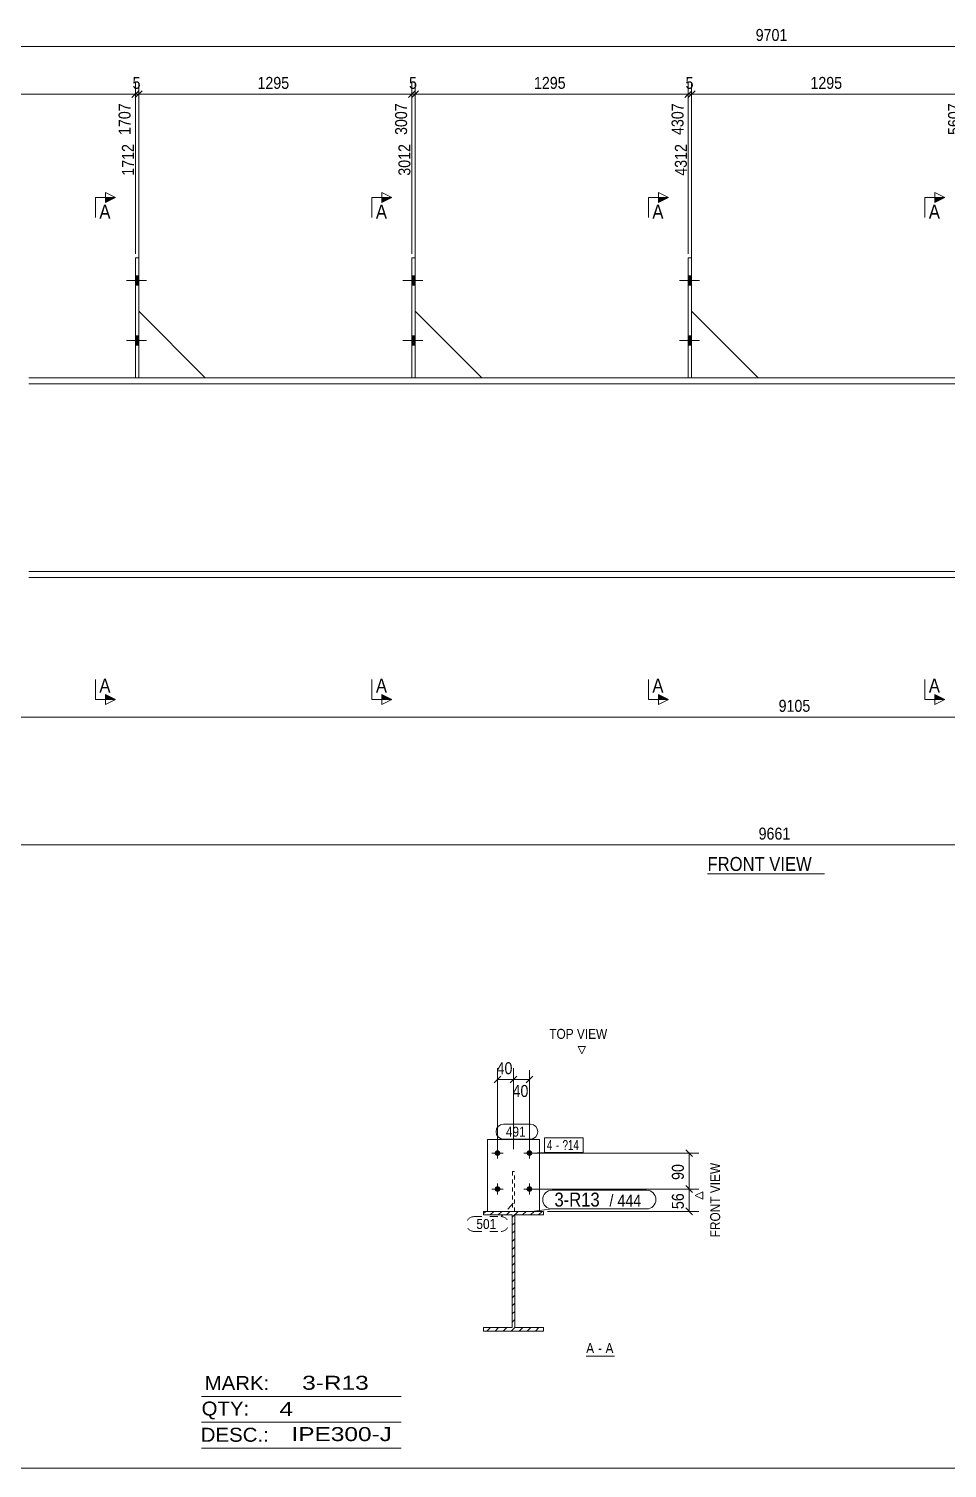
# Model space of a CAD drawing. Header units: millimetres. Extents: x 2 to 825, y 1 to 579.
# Drawn here: x 174.2 to 404.2, y 5 to 365.5 of the extents above; entities that cross this region are included whole.
import ezdxf

# ---------------------------------------------------------------- set-up
doc = ezdxf.new("R2010")
doc.units = ezdxf.units.MM
for name, pattern in [('XKITLINE00', [0]), ('XKITLINE01', [4, 1, -1, 1, -1]), ('XKITLINE02', [4, 2, -2])]:
    doc.linetypes.add(name, pattern=pattern)
for name, color, linetype, lineweight in [('Bolt', 3, 'Continuous', 0), ('BoltMark', 7, 'Continuous', 0), ('Dimensions', 7, 'Continuous', 0), ('DrawingSheet', 5, 'Continuous', 0), ('OtherObjectType', 7, 'Continuous', 0), ('Part', 2, 'Continuous', 0), ('PartMark', 7, 'Continuous', 0), ('Section', 6, 'Continuous', 0)]:
    doc.layers.add(name, color=color, linetype=linetype, lineweight=lineweight)
doc.styles.add('ARIAL', font='ARIAL.TTF')
doc.styles.add('ARIAL_NARROW', font='ARIALN.TTF')

# ---------------------------------------------------------------- blocks, each defined once
blk = doc.blocks.new('*A1')
at = {"layer": 'Part', "color": 7, "linetype": 'XKITLINE00', "lineweight": 0}
for p, q in [((288.1, 68.77), (288.65, 69.32)), ((289.77, 68.42), (290.67, 69.32)), ((291.79, 68.42), (292.69, 69.32)), ((293.81, 68.42), (294.71, 69.32)), ((295.27, 67.86), (296.73, 69.32)), ((297.85, 68.42), (298.75, 69.32)), ((299.87, 68.42), (300.77, 69.32)), ((301.89, 68.42), (302.79, 69.32)), ((295.27, 65.84), (295.92, 66.49)), ((295.27, 63.82), (295.92, 64.47)), ((295.27, 61.8), (295.92, 62.45)), ((295.27, 59.78), (295.92, 60.43)), ((295.27, 57.76), (295.92, 58.41)), ((295.27, 55.74), (295.92, 56.39)), ((295.27, 53.72), (295.92, 54.37)), ((295.27, 51.7), (295.92, 52.35)), ((295.27, 49.68), (295.92, 50.33)), ((295.27, 47.66), (295.92, 48.31)), ((295.27, 45.64), (295.92, 46.29)), ((295.27, 43.62), (295.92, 44.27)), ((288.95, 39.32), (289.85, 40.22)), ((290.97, 39.32), (291.87, 40.22)), ((293, 39.32), (293.9, 40.22)), ((295.02, 39.32), (295.92, 40.23)), ((295.27, 41.6), (295.92, 42.25)), ((297.04, 39.32), (297.94, 40.22)), ((299.06, 39.32), (299.96, 40.22)), ((301.08, 39.32), (301.98, 40.22)), ((303.1, 39.32), (303.1, 39.32)), ((303.1, 39.32), (303.1, 39.32))]:
    blk.add_line(p, q, dxfattribs=at)
blk = doc.blocks.new('*A3')
at = {"layer": 'Bolt'}
for points in [[(270.15, 303.57), (270.98, 303.57), (270.98, 301.24), (270.15, 301.24)], [(270.15, 303.57), (270.98, 303.57), (270.98, 301.24), (270.15, 301.24)], [(270.15, 288.57), (270.98, 288.57), (270.98, 286.24), (270.15, 286.24)], [(270.15, 288.57), (270.98, 288.57), (270.98, 286.24), (270.15, 286.24)]]:
    blk.add_hatch(color=3, dxfattribs=at).paths.add_polyline_path(points, flags=17)
at = {"layer": 'Bolt', "color": 3, "linetype": 'XKITLINE00', "lineweight": 0}
for p, q in [((270.98, 303.57), (270.15, 303.57)), ((270.98, 303.57), (270.15, 303.57)), ((272.91, 302.41), (267.91, 302.41)), ((272.91, 302.41), (267.91, 302.41)), ((270.98, 301.24), (270.15, 301.24)), ((270.98, 301.24), (270.15, 301.24)), ((270.98, 288.57), (270.15, 288.57)), ((270.98, 288.57), (270.15, 288.57)), ((272.91, 287.41), (267.91, 287.41)), ((272.91, 287.41), (267.91, 287.41)), ((270.98, 286.24), (270.15, 286.24)), ((270.98, 286.24), (270.15, 286.24))]:
    blk.add_line(p, q, dxfattribs=at)
blk = doc.blocks.new('*A4')
at = {"layer": 'Bolt'}
for points in [[(200.91, 303.57), (201.75, 303.57), (201.75, 301.24), (200.91, 301.24)], [(200.91, 303.57), (201.75, 303.57), (201.75, 301.24), (200.91, 301.24)], [(200.91, 288.57), (201.75, 288.57), (201.75, 286.24), (200.91, 286.24)], [(200.91, 288.57), (201.75, 288.57), (201.75, 286.24), (200.91, 286.24)]]:
    blk.add_hatch(color=3, dxfattribs=at).paths.add_polyline_path(points, flags=17)
at = {"layer": 'Bolt', "color": 3, "linetype": 'XKITLINE00', "lineweight": 0}
for p, q in [((201.75, 303.57), (200.91, 303.57)), ((201.75, 303.57), (200.91, 303.57)), ((203.68, 302.41), (198.68, 302.41)), ((203.68, 302.41), (198.68, 302.41)), ((201.75, 301.24), (200.91, 301.24)), ((201.75, 301.24), (200.91, 301.24)), ((201.75, 288.57), (200.91, 288.57)), ((201.75, 288.57), (200.91, 288.57)), ((203.68, 287.41), (198.68, 287.41)), ((203.68, 287.41), (198.68, 287.41)), ((201.75, 286.24), (200.91, 286.24)), ((201.75, 286.24), (200.91, 286.24))]:
    blk.add_line(p, q, dxfattribs=at)
blk = doc.blocks.new('*A6')
at = {"layer": 'Bolt'}
for points in [[(339.38, 303.57), (340.21, 303.57), (340.21, 301.24), (339.38, 301.24)], [(339.38, 303.57), (340.21, 303.57), (340.21, 301.24), (339.38, 301.24)], [(339.38, 288.57), (340.21, 288.57), (340.21, 286.24), (339.38, 286.24)], [(339.38, 288.57), (340.21, 288.57), (340.21, 286.24), (339.38, 286.24)]]:
    blk.add_hatch(color=3, dxfattribs=at).paths.add_polyline_path(points, flags=17)
at = {"layer": 'Bolt', "color": 3, "linetype": 'XKITLINE00', "lineweight": 0}
for p, q in [((340.21, 303.57), (339.38, 303.57)), ((340.21, 303.57), (339.38, 303.57)), ((342.15, 302.41), (337.15, 302.41)), ((342.15, 302.41), (337.15, 302.41)), ((340.21, 301.24), (339.38, 301.24)), ((340.21, 301.24), (339.38, 301.24)), ((340.21, 288.57), (339.38, 288.57)), ((340.21, 288.57), (339.38, 288.57)), ((342.15, 287.41), (337.15, 287.41)), ((342.15, 287.41), (337.15, 287.41)), ((340.21, 286.24), (339.38, 286.24)), ((340.21, 286.24), (339.38, 286.24))]:
    blk.add_line(p, q, dxfattribs=at)
blk = doc.blocks.new('*A13')
at = {"layer": 'Part', "color": 2, "linetype": 'XKITLINE00', "lineweight": 0}
for p, q in [((243.41, 278.07), (174.28, 278.07)), ((312.65, 278.07), (243.51, 278.07)), ((381.88, 278.07), (312.75, 278.07)), ((451.11, 278.07), (381.98, 278.07)), ((243.41, 276.57), (174.28, 276.57)), ((312.65, 276.57), (243.51, 276.57)), ((381.88, 276.57), (312.75, 276.57)), ((451.11, 276.57), (381.98, 276.57)), ((243.41, 229.57), (174.28, 229.57)), ((174.28, 228.07), (243.41, 228.07)), ((312.65, 229.57), (243.51, 229.57)), ((243.51, 228.07), (312.65, 228.07)), ((381.88, 229.57), (312.75, 229.57)), ((312.75, 228.07), (381.88, 228.07)), ((451.11, 229.57), (381.98, 229.57)), ((381.98, 228.07), (451.11, 228.07))]:
    blk.add_line(p, q, dxfattribs=at)
blk = doc.blocks.new('*A14')
at = {"layer": 'Part', "color": 2, "linetype": 'XKITLINE00', "lineweight": 0}
for p, q in [((270.15, 308.07), (270.98, 308.07)), ((270.15, 308.07), (270.15, 278.07)), ((270.98, 308.07), (270.98, 278.07))]:
    blk.add_line(p, q, dxfattribs=at)
at = {"layer": 'Part', "color": 7, "linetype": 'XKITLINE01', "lineweight": 0}
blk.add_line((270.98, 278.07), (270.15, 278.07), dxfattribs=at)
blk = doc.blocks.new('*A15')
at = {"layer": 'Part', "color": 2, "linetype": 'XKITLINE00', "lineweight": 0}
blk.add_line((287.65, 278.07), (270.98, 294.74), dxfattribs=at)
at = {"layer": 'Part', "color": 7, "linetype": 'XKITLINE01', "lineweight": 0}
for p, q in [((270.98, 294.74), (270.98, 278.07)), ((270.98, 278.07), (287.65, 278.07))]:
    blk.add_line(p, q, dxfattribs=at)
blk = doc.blocks.new('*A16')
at = {"layer": 'Part', "color": 2, "linetype": 'XKITLINE00', "lineweight": 0}
for p, q in [((200.91, 308.07), (201.75, 308.07)), ((200.91, 308.07), (200.91, 278.07)), ((201.75, 308.07), (201.75, 278.07))]:
    blk.add_line(p, q, dxfattribs=at)
at = {"layer": 'Part', "color": 7, "linetype": 'XKITLINE01', "lineweight": 0}
blk.add_line((201.75, 278.07), (200.91, 278.07), dxfattribs=at)
blk = doc.blocks.new('*A17')
at = {"layer": 'Part', "color": 2, "linetype": 'XKITLINE00', "lineweight": 0}
blk.add_line((218.41, 278.07), (201.75, 294.74), dxfattribs=at)
at = {"layer": 'Part', "color": 7, "linetype": 'XKITLINE01', "lineweight": 0}
for p, q in [((201.75, 294.74), (201.75, 278.07)), ((201.75, 278.07), (218.41, 278.07))]:
    blk.add_line(p, q, dxfattribs=at)
blk = doc.blocks.new('*A20')
at = {"layer": 'Part', "color": 2, "linetype": 'XKITLINE00', "lineweight": 0}
for p, q in [((339.38, 308.07), (340.21, 308.07)), ((339.38, 308.07), (339.38, 278.07)), ((340.21, 308.07), (340.21, 278.07))]:
    blk.add_line(p, q, dxfattribs=at)
at = {"layer": 'Part', "color": 7, "linetype": 'XKITLINE01', "lineweight": 0}
blk.add_line((340.21, 278.07), (339.38, 278.07), dxfattribs=at)
blk = doc.blocks.new('*A21')
at = {"layer": 'Part', "color": 2, "linetype": 'XKITLINE00', "lineweight": 0}
blk.add_line((356.88, 278.07), (340.21, 294.74), dxfattribs=at)
at = {"layer": 'Part', "color": 7, "linetype": 'XKITLINE01', "lineweight": 0}
for p, q in [((340.21, 294.74), (340.21, 278.07)), ((340.21, 278.07), (356.88, 278.07))]:
    blk.add_line(p, q, dxfattribs=at)
blk = doc.blocks.new('*A66')
at = {"layer": 'Bolt'}
for points in [[(292.3, 83.88), (292.29, 83.85), (292.29, 83.82), (292.28, 83.78), (292.28, 83.75), (292.27, 83.72), (292.26, 83.68), (292.24, 83.65), (292.23, 83.62), (292.22, 83.59), (292.2, 83.56), (292.18, 83.53), (292.16, 83.5), (292.14, 83.48), (292.12, 83.45), (292.09, 83.42), (292.07, 83.4), (292.04, 83.38), (292.01, 83.36), (291.99, 83.34), (291.96, 83.32), (291.93, 83.3), (291.9, 83.29), (291.87, 83.27), (291.83, 83.26), (291.8, 83.25), (291.77, 83.24), (291.73, 83.23), (291.7, 83.23), (291.67, 83.22), (291.63, 83.22), (291.6, 83.22), (291.56, 83.22), (291.53, 83.22), (291.5, 83.23), (291.46, 83.23), (291.43, 83.24), (291.39, 83.25), (291.36, 83.26), (291.33, 83.27), (291.3, 83.29), (291.27, 83.3), (291.24, 83.32), (291.21, 83.34), (291.18, 83.36), (291.15, 83.38), (291.13, 83.4), (291.1, 83.42), (291.08, 83.45), (291.06, 83.48), (291.04, 83.5), (291.02, 83.53), (291, 83.56), (290.98, 83.59), (290.97, 83.62), (290.95, 83.65), (290.94, 83.68), (290.93, 83.72), (290.92, 83.75), (290.91, 83.78), (290.91, 83.82), (290.9, 83.85), (290.9, 83.88), (290.9, 83.92), (290.9, 83.95), (290.9, 83.99), (290.91, 84.02), (290.91, 84.06), (290.92, 84.09), (290.93, 84.12), (290.94, 84.15), (290.95, 84.19), (290.97, 84.22), (290.98, 84.25), (291, 84.28), (291.02, 84.31), (291.04, 84.34), (291.06, 84.36), (291.08, 84.39), (291.1, 84.41), (291.13, 84.44), (291.15, 84.46), (291.18, 84.48), (291.21, 84.5), (291.24, 84.52), (291.27, 84.54), (291.3, 84.55), (291.33, 84.57), (291.36, 84.58), (291.39, 84.59), (291.43, 84.6), (291.46, 84.61), (291.5, 84.61), (291.53, 84.62), (291.56, 84.62), (291.6, 84.62), (291.63, 84.62), (291.67, 84.62), (291.7, 84.61), (291.73, 84.61), (291.77, 84.6), (291.8, 84.59), (291.83, 84.58), (291.87, 84.57), (291.9, 84.55), (291.93, 84.54), (291.96, 84.52), (291.99, 84.5), (292.01, 84.48), (292.04, 84.46), (292.07, 84.44), (292.09, 84.41), (292.12, 84.39), (292.14, 84.36), (292.16, 84.34), (292.18, 84.31), (292.2, 84.28), (292.22, 84.25), (292.23, 84.22), (292.24, 84.19), (292.26, 84.15), (292.27, 84.12), (292.28, 84.09), (292.28, 84.06), (292.29, 84.02), (292.29, 83.99), (292.3, 83.95), (292.3, 83.92)], [(300.3, 83.88), (300.29, 83.85), (300.29, 83.82), (300.28, 83.78), (300.28, 83.75), (300.27, 83.72), (300.26, 83.68), (300.24, 83.65), (300.23, 83.62), (300.22, 83.59), (300.2, 83.56), (300.18, 83.53), (300.16, 83.5), (300.14, 83.48), (300.12, 83.45), (300.09, 83.42), (300.07, 83.4), (300.04, 83.38), (300.01, 83.36), (299.99, 83.34), (299.96, 83.32), (299.93, 83.3), (299.9, 83.29), (299.87, 83.27), (299.83, 83.26), (299.8, 83.25), (299.77, 83.24), (299.73, 83.23), (299.7, 83.23), (299.67, 83.22), (299.63, 83.22), (299.6, 83.22), (299.56, 83.22), (299.53, 83.22), (299.5, 83.23), (299.46, 83.23), (299.43, 83.24), (299.39, 83.25), (299.36, 83.26), (299.33, 83.27), (299.3, 83.29), (299.27, 83.3), (299.24, 83.32), (299.21, 83.34), (299.18, 83.36), (299.15, 83.38), (299.13, 83.4), (299.1, 83.42), (299.08, 83.45), (299.06, 83.48), (299.04, 83.5), (299.02, 83.53), (299, 83.56), (298.98, 83.59), (298.97, 83.62), (298.95, 83.65), (298.94, 83.68), (298.93, 83.72), (298.92, 83.75), (298.91, 83.78), (298.91, 83.82), (298.9, 83.85), (298.9, 83.88), (298.9, 83.92), (298.9, 83.95), (298.9, 83.99), (298.91, 84.02), (298.91, 84.06), (298.92, 84.09), (298.93, 84.12), (298.94, 84.15), (298.95, 84.19), (298.97, 84.22), (298.98, 84.25), (299, 84.28), (299.02, 84.31), (299.04, 84.34), (299.06, 84.36), (299.08, 84.39), (299.1, 84.41), (299.13, 84.44), (299.15, 84.46), (299.18, 84.48), (299.21, 84.5), (299.24, 84.52), (299.27, 84.54), (299.3, 84.55), (299.33, 84.57), (299.36, 84.58), (299.39, 84.59), (299.43, 84.6), (299.46, 84.61), (299.5, 84.61), (299.53, 84.62), (299.56, 84.62), (299.6, 84.62), (299.63, 84.62), (299.67, 84.62), (299.7, 84.61), (299.73, 84.61), (299.77, 84.6), (299.8, 84.59), (299.83, 84.58), (299.87, 84.57), (299.9, 84.55), (299.93, 84.54), (299.96, 84.52), (299.99, 84.5), (300.01, 84.48), (300.04, 84.46), (300.07, 84.44), (300.09, 84.41), (300.12, 84.39), (300.14, 84.36), (300.16, 84.34), (300.18, 84.31), (300.2, 84.28), (300.22, 84.25), (300.23, 84.22), (300.24, 84.19), (300.26, 84.15), (300.27, 84.12), (300.28, 84.09), (300.28, 84.06), (300.29, 84.02), (300.29, 83.99), (300.3, 83.95), (300.3, 83.92)], [(292.3, 74.88), (292.29, 74.85), (292.29, 74.82), (292.28, 74.78), (292.28, 74.75), (292.27, 74.72), (292.26, 74.68), (292.24, 74.65), (292.23, 74.62), (292.22, 74.59), (292.2, 74.56), (292.18, 74.53), (292.16, 74.5), (292.14, 74.48), (292.12, 74.45), (292.09, 74.42), (292.07, 74.4), (292.04, 74.38), (292.01, 74.36), (291.99, 74.34), (291.96, 74.32), (291.93, 74.3), (291.9, 74.29), (291.87, 74.27), (291.83, 74.26), (291.8, 74.25), (291.77, 74.24), (291.73, 74.23), (291.7, 74.23), (291.67, 74.22), (291.63, 74.22), (291.6, 74.22), (291.56, 74.22), (291.53, 74.22), (291.5, 74.23), (291.46, 74.23), (291.43, 74.24), (291.39, 74.25), (291.36, 74.26), (291.33, 74.27), (291.3, 74.29), (291.27, 74.3), (291.24, 74.32), (291.21, 74.34), (291.18, 74.36), (291.15, 74.38), (291.13, 74.4), (291.1, 74.42), (291.08, 74.45), (291.06, 74.48), (291.04, 74.5), (291.02, 74.53), (291, 74.56), (290.98, 74.59), (290.97, 74.62), (290.95, 74.65), (290.94, 74.68), (290.93, 74.72), (290.92, 74.75), (290.91, 74.78), (290.91, 74.82), (290.9, 74.85), (290.9, 74.88), (290.9, 74.92), (290.9, 74.95), (290.9, 74.99), (290.91, 75.02), (290.91, 75.06), (290.92, 75.09), (290.93, 75.12), (290.94, 75.15), (290.95, 75.19), (290.97, 75.22), (290.98, 75.25), (291, 75.28), (291.02, 75.31), (291.04, 75.34), (291.06, 75.36), (291.08, 75.39), (291.1, 75.41), (291.13, 75.44), (291.15, 75.46), (291.18, 75.48), (291.21, 75.5), (291.24, 75.52), (291.27, 75.54), (291.3, 75.55), (291.33, 75.57), (291.36, 75.58), (291.39, 75.59), (291.43, 75.6), (291.46, 75.61), (291.5, 75.61), (291.53, 75.62), (291.56, 75.62), (291.6, 75.62), (291.63, 75.62), (291.67, 75.62), (291.7, 75.61), (291.73, 75.61), (291.77, 75.6), (291.8, 75.59), (291.83, 75.58), (291.87, 75.57), (291.9, 75.55), (291.93, 75.54), (291.96, 75.52), (291.99, 75.5), (292.01, 75.48), (292.04, 75.46), (292.07, 75.44), (292.09, 75.41), (292.12, 75.39), (292.14, 75.36), (292.16, 75.34), (292.18, 75.31), (292.2, 75.28), (292.22, 75.25), (292.23, 75.22), (292.24, 75.19), (292.26, 75.15), (292.27, 75.12), (292.28, 75.09), (292.28, 75.06), (292.29, 75.02), (292.29, 74.99), (292.3, 74.95), (292.3, 74.92)], [(300.3, 74.88), (300.29, 74.85), (300.29, 74.82), (300.28, 74.78), (300.28, 74.75), (300.27, 74.72), (300.26, 74.68), (300.24, 74.65), (300.23, 74.62), (300.22, 74.59), (300.2, 74.56), (300.18, 74.53), (300.16, 74.5), (300.14, 74.48), (300.12, 74.45), (300.09, 74.42), (300.07, 74.4), (300.04, 74.38), (300.01, 74.36), (299.99, 74.34), (299.96, 74.32), (299.93, 74.3), (299.9, 74.29), (299.87, 74.27), (299.83, 74.26), (299.8, 74.25), (299.77, 74.24), (299.73, 74.23), (299.7, 74.23), (299.67, 74.22), (299.63, 74.22), (299.6, 74.22), (299.56, 74.22), (299.53, 74.22), (299.5, 74.23), (299.46, 74.23), (299.43, 74.24), (299.39, 74.25), (299.36, 74.26), (299.33, 74.27), (299.3, 74.29), (299.27, 74.3), (299.24, 74.32), (299.21, 74.34), (299.18, 74.36), (299.15, 74.38), (299.13, 74.4), (299.1, 74.42), (299.08, 74.45), (299.06, 74.48), (299.04, 74.5), (299.02, 74.53), (299, 74.56), (298.98, 74.59), (298.97, 74.62), (298.95, 74.65), (298.94, 74.68), (298.93, 74.72), (298.92, 74.75), (298.91, 74.78), (298.91, 74.82), (298.9, 74.85), (298.9, 74.88), (298.9, 74.92), (298.9, 74.95), (298.9, 74.99), (298.91, 75.02), (298.91, 75.06), (298.92, 75.09), (298.93, 75.12), (298.94, 75.15), (298.95, 75.19), (298.97, 75.22), (298.98, 75.25), (299, 75.28), (299.02, 75.31), (299.04, 75.34), (299.06, 75.36), (299.08, 75.39), (299.1, 75.41), (299.13, 75.44), (299.15, 75.46), (299.18, 75.48), (299.21, 75.5), (299.24, 75.52), (299.27, 75.54), (299.3, 75.55), (299.33, 75.57), (299.36, 75.58), (299.39, 75.59), (299.43, 75.6), (299.46, 75.61), (299.5, 75.61), (299.53, 75.62), (299.56, 75.62), (299.6, 75.62), (299.63, 75.62), (299.67, 75.62), (299.7, 75.61), (299.73, 75.61), (299.77, 75.6), (299.8, 75.59), (299.83, 75.58), (299.87, 75.57), (299.9, 75.55), (299.93, 75.54), (299.96, 75.52), (299.99, 75.5), (300.01, 75.48), (300.04, 75.46), (300.07, 75.44), (300.09, 75.41), (300.12, 75.39), (300.14, 75.36), (300.16, 75.34), (300.18, 75.31), (300.2, 75.28), (300.22, 75.25), (300.23, 75.22), (300.24, 75.19), (300.26, 75.15), (300.27, 75.12), (300.28, 75.09), (300.28, 75.06), (300.29, 75.02), (300.29, 74.99), (300.3, 74.95), (300.3, 74.92)]]:
    blk.add_hatch(color=3, dxfattribs=at).paths.add_polyline_path(points, flags=17)
at = {"layer": 'Bolt', "color": 3, "linetype": 'XKITLINE00', "lineweight": 0}
for p, q in [((293, 83.92), (290.2, 83.92)), ((291.6, 85.32), (291.6, 82.52)), ((301, 83.92), (298.2, 83.92)), ((299.6, 85.32), (299.6, 82.52)), ((291.6, 76.32), (291.6, 73.52)), ((299.6, 76.32), (299.6, 73.52)), ((293, 74.92), (290.2, 74.92)), ((301, 74.92), (298.2, 74.92))]:
    blk.add_line(p, q, dxfattribs=at)
blk = doc.blocks.new('*A67')
at = {"layer": 'Part', "color": 2, "linetype": 'XKITLINE00', "lineweight": 0}
for p, q in [((288.1, 68.42), (288.1, 69.32)), ((288.1, 69.32), (303.1, 69.32)), ((303.1, 69.32), (303.1, 68.42)), ((295.27, 68.42), (288.1, 68.42)), ((295.27, 40.22), (295.27, 68.42)), ((303.1, 68.42), (295.92, 68.42)), ((295.92, 68.42), (295.92, 40.22)), ((288.1, 39.32), (288.1, 40.22)), ((288.1, 40.22), (295.27, 40.22)), ((295.92, 40.22), (303.1, 40.22)), ((303.1, 40.22), (303.1, 39.32)), ((303.1, 39.32), (288.1, 39.32))]:
    blk.add_line(p, q, dxfattribs=at)
blk = doc.blocks.new('*A68')
at = {"layer": 'Part', "color": 2, "linetype": 'XKITLINE00', "lineweight": 0}
for p, q in [((289.1, 69.32), (289.1, 87.32)), ((289.1, 87.32), (302.1, 87.32)), ((302.1, 87.32), (302.1, 69.32))]:
    blk.add_line(p, q, dxfattribs=at)
at = {"layer": 'Part', "color": 7, "linetype": 'XKITLINE01', "lineweight": 0}
blk.add_line((302.1, 69.32), (289.1, 69.32), dxfattribs=at)
blk = doc.blocks.new('*A69')
at = {"layer": 'Part', "color": 7, "linetype": 'XKITLINE01', "lineweight": 0}
for p, q in [((295.85, 79.32), (295.35, 79.32)), ((295.35, 79.32), (295.35, 69.32)), ((295.85, 69.32), (295.85, 79.32)), ((295.35, 69.32), (295.85, 69.32))]:
    blk.add_line(p, q, dxfattribs=at)
blk = doc.blocks.new('*A70')
at = {"layer": 'DrawingSheet', "color": 5, "linetype": 'XKITLINE00', "lineweight": 0}
blk.add_line((5, 5), (825, 5), dxfattribs=at)
blk = doc.blocks.new('*A74')
at = {"layer": 'OtherObjectType', "color": 6, "linetype": 'XKITLINE00', "lineweight": 0}
for p, q in [((217.5, 23), (267.5, 23)), ((217.5, 16.5), (267.5, 16.5)), ((217.5, 10), (267.5, 10))]:
    blk.add_line(p, q, dxfattribs=at)
at = {"layer": 'OtherObjectType', "color": 6, "style": 'ARIAL_NARROW'}
for s, width, p in [('MARK:', 1.275, (218.27, 24.58)), ('3-R13', 1.525501, (242.69, 24.65)), ('QTY:', 1.275, (217.5, 18.19)), ('4', 1.525501, (236.99, 18.05)), ('DESC.:', 1.275, (217.29, 11.63)), ('IPE300-J', 1.525501, (240, 11.79))]:
    blk.add_text(s, height=3.5, dxfattribs=dict(at, width=width)).set_placement(p)
blk = doc.blocks.new('*A78')
at = {"layer": 'Dimensions', "color": 7, "linetype": 'XKITLINE00', "lineweight": 0}
blk.add_line((59.76, 361.07), (661.64, 361.07), dxfattribs=at)
at = {"layer": 'Dimensions', "color": 3, "style": 'ARIAL', "width": 0.85}
blk.add_text('9701', height=3, dxfattribs=at).set_placement((356.25, 362.42))
blk = doc.blocks.new('*A93')
at = {"layer": 'Section'}
for points in [[(331.88, 323.18), (334.38, 323.18), (331.88, 321.93)], [(331.88, 198.74), (334.38, 197.49), (331.88, 197.49)]]:
    blk.add_hatch(color=3, dxfattribs=at).paths.add_polyline_path(points, flags=17)
at = {"layer": 'Section', "color": 3, "linetype": 'XKITLINE00', "lineweight": 0}
for p, q in [((331.88, 321.93), (331.88, 324.43)), ((331.88, 324.43), (334.38, 323.18)), ((334.38, 323.18), (331.88, 321.93)), ((334.38, 197.49), (331.88, 198.74)), ((331.88, 198.74), (331.88, 196.24)), ((334.38, 197.49), (331.88, 196.24))]:
    blk.add_line(p, q, dxfattribs=at)
at = {"layer": 'Section', "color": 1, "linetype": 'XKITLINE00', "lineweight": 0}
for p, q in [((329.38, 323.18), (329.38, 318.18)), ((329.38, 323.18), (334.38, 323.18)), ((329.38, 197.49), (329.38, 202.49)), ((329.38, 197.49), (334.38, 197.49))]:
    blk.add_line(p, q, dxfattribs=at)
at = {"layer": 'Section', "color": 7, "style": 'ARIAL', "width": 0.85}
for p in [(330.38, 317.93), (330.38, 199.24)]:
    blk.add_text('A', height=3.5, dxfattribs=at).set_placement(p)
blk = doc.blocks.new('*A94')
at = {"layer": 'Section'}
for points in [[(193.41, 323.18), (195.91, 323.18), (193.41, 321.93)], [(193.41, 198.74), (195.91, 197.49), (193.41, 197.49)]]:
    blk.add_hatch(color=3, dxfattribs=at).paths.add_polyline_path(points, flags=17)
at = {"layer": 'Section', "color": 3, "linetype": 'XKITLINE00', "lineweight": 0}
for p, q in [((193.41, 321.93), (193.41, 324.43)), ((193.41, 324.43), (195.91, 323.18)), ((195.91, 323.18), (193.41, 321.93)), ((195.91, 197.49), (193.41, 198.74)), ((193.41, 198.74), (193.41, 196.24)), ((195.91, 197.49), (193.41, 196.24))]:
    blk.add_line(p, q, dxfattribs=at)
at = {"layer": 'Section', "color": 1, "linetype": 'XKITLINE00', "lineweight": 0}
for p, q in [((190.91, 323.18), (190.91, 318.18)), ((190.91, 323.18), (195.91, 323.18)), ((190.91, 197.49), (190.91, 202.49)), ((190.91, 197.49), (195.91, 197.49))]:
    blk.add_line(p, q, dxfattribs=at)
at = {"layer": 'Section', "color": 7, "style": 'ARIAL', "width": 0.85}
for p in [(191.91, 317.93), (191.91, 199.24)]:
    blk.add_text('A', height=3.5, dxfattribs=at).set_placement(p)
blk = doc.blocks.new('*A95')
at = {"layer": 'Section'}
for points in [[(262.65, 323.18), (265.15, 323.18), (262.65, 321.93)], [(262.65, 198.74), (265.15, 197.49), (262.65, 197.49)]]:
    blk.add_hatch(color=3, dxfattribs=at).paths.add_polyline_path(points, flags=17)
at = {"layer": 'Section', "color": 3, "linetype": 'XKITLINE00', "lineweight": 0}
for p, q in [((262.65, 321.93), (262.65, 324.43)), ((262.65, 324.43), (265.15, 323.18)), ((265.15, 323.18), (262.65, 321.93)), ((265.15, 197.49), (262.65, 198.74)), ((262.65, 198.74), (262.65, 196.24)), ((265.15, 197.49), (262.65, 196.24))]:
    blk.add_line(p, q, dxfattribs=at)
at = {"layer": 'Section', "color": 1, "linetype": 'XKITLINE00', "lineweight": 0}
for p, q in [((260.15, 323.18), (260.15, 318.18)), ((260.15, 323.18), (265.15, 323.18)), ((260.15, 197.49), (260.15, 202.49)), ((260.15, 197.49), (265.15, 197.49))]:
    blk.add_line(p, q, dxfattribs=at)
at = {"layer": 'Section', "color": 7, "style": 'ARIAL', "width": 0.85}
for p in [(261.15, 317.93), (261.15, 199.24)]:
    blk.add_text('A', height=3.5, dxfattribs=at).set_placement(p)
blk = doc.blocks.new('*A98')
at = {"layer": 'Section'}
for points in [[(401.11, 323.18), (403.61, 323.18), (401.11, 321.93)], [(401.11, 198.74), (403.61, 197.49), (401.11, 197.49)]]:
    blk.add_hatch(color=3, dxfattribs=at).paths.add_polyline_path(points, flags=17)
at = {"layer": 'Section', "color": 3, "linetype": 'XKITLINE00', "lineweight": 0}
for p, q in [((401.11, 321.93), (401.11, 324.43)), ((401.11, 324.43), (403.61, 323.18)), ((403.61, 323.18), (401.11, 321.93)), ((403.61, 197.49), (401.11, 198.74)), ((401.11, 198.74), (401.11, 196.24)), ((403.61, 197.49), (401.11, 196.24))]:
    blk.add_line(p, q, dxfattribs=at)
at = {"layer": 'Section', "color": 1, "linetype": 'XKITLINE00', "lineweight": 0}
for p, q in [((398.61, 323.18), (398.61, 318.18)), ((398.61, 323.18), (403.61, 323.18)), ((398.61, 197.49), (398.61, 202.49)), ((398.61, 197.49), (403.61, 197.49))]:
    blk.add_line(p, q, dxfattribs=at)
at = {"layer": 'Section', "color": 7, "style": 'ARIAL', "width": 0.85}
for p in [(399.61, 317.93), (399.61, 199.24)]:
    blk.add_text('A', height=3.5, dxfattribs=at).set_placement(p)
blk = doc.blocks.new('*A99')
at = {"layer": 'OtherObjectType', "color": 7, "linetype": 'XKITLINE00', "lineweight": 0}
blk.add_line((344.19, 153.82), (373.49, 153.82), dxfattribs=at)
at = {"layer": 'OtherObjectType', "color": 7, "style": 'ARIAL', "width": 0.85}
blk.add_text('FRONT VIEW', height=3.5, dxfattribs=at).set_placement((344.19, 154.57))
blk = doc.blocks.new('*A102')
at = {"layer": 'Dimensions', "color": 7, "linetype": 'XKITLINE00', "lineweight": 0}
blk.add_line((63.87, 161.07), (658.98, 161.07), dxfattribs=at)
at = {"layer": 'Dimensions', "color": 3, "style": 'ARIAL', "width": 0.85}
blk.add_text('9661', height=3, dxfattribs=at).set_placement((356.98, 162.42))
blk = doc.blocks.new('*A105')
at = {"layer": 'Dimensions', "color": 7, "linetype": 'XKITLINE00', "lineweight": 0}
blk.add_line((115.2, 193.07), (617.68, 193.07), dxfattribs=at)
at = {"layer": 'Dimensions', "color": 3, "style": 'ARIAL', "width": 0.85}
blk.add_text('9105', height=3, dxfattribs=at).set_placement((361.99, 194.42))
blk = doc.blocks.new('*A110')
at = {"layer": 'Dimensions', "color": 7, "linetype": 'XKITLINE00', "lineweight": 0}
for p, q in [((133.36, 349.92), (131.67, 348.22)), ((132.51, 295.74), (132.51, 351.92)), ((201.76, 349.92), (200.07, 348.22)), ((200.91, 309.07), (200.91, 351.92)), ((132.51, 349.07), (200.91, 349.07))]:
    blk.add_line(p, q, dxfattribs=at)
at = {"layer": 'Dimensions', "color": 3}
for p in [(132.51, 349.07), (200.91, 349.07)]:
    blk.add_point(p, dxfattribs=at)
at = {"layer": 'Dimensions', "color": 3, "style": 'ARIAL', "width": 0.85}
blk.add_text('1295', height=3, dxfattribs=at).set_placement((162.26, 350.42))
blk.add_text('1707', height=3, rotation=90.0002, dxfattribs=at).set_placement((199.71, 338.87))
blk = doc.blocks.new('*A111')
at = {"layer": 'Dimensions', "color": 7, "linetype": 'XKITLINE00', "lineweight": 0}
for p, q in [((201.76, 349.92), (200.07, 348.22)), ((202.6, 349.92), (200.9, 348.22)), ((200.91, 309.07), (200.91, 351.92)), ((201.75, 295.74), (201.75, 351.92)), ((200.91, 349.07), (201.75, 349.07))]:
    blk.add_line(p, q, dxfattribs=at)
at = {"layer": 'Dimensions', "color": 3}
for p in [(200.91, 349.07), (201.75, 349.07)]:
    blk.add_point(p, dxfattribs=at)
at = {"layer": 'Dimensions', "color": 3, "style": 'ARIAL', "width": 0.85}
blk.add_text('5', height=3, dxfattribs=at).set_placement((200.22, 350.42))
blk.add_text('1712', height=3, rotation=90.0002, dxfattribs=at).set_placement((200.55, 328.67))
blk = doc.blocks.new('*A112')
at = {"layer": 'Dimensions', "color": 7, "linetype": 'XKITLINE00', "lineweight": 0}
for p, q in [((202.6, 349.92), (200.9, 348.22)), ((201.75, 295.74), (201.75, 351.92)), ((271, 349.92), (269.3, 348.22)), ((270.15, 309.07), (270.15, 351.92)), ((201.75, 349.07), (270.15, 349.07))]:
    blk.add_line(p, q, dxfattribs=at)
at = {"layer": 'Dimensions', "color": 3}
for p in [(201.75, 349.07), (270.15, 349.07)]:
    blk.add_point(p, dxfattribs=at)
at = {"layer": 'Dimensions', "color": 3, "style": 'ARIAL', "width": 0.85}
blk.add_text('1295', height=3, dxfattribs=at).set_placement((231.5, 350.42))
blk.add_text('3007', height=3, rotation=90.0002, dxfattribs=at).set_placement((268.95, 338.87))
blk = doc.blocks.new('*A113')
at = {"layer": 'Dimensions', "color": 7, "linetype": 'XKITLINE00', "lineweight": 0}
for p, q in [((271, 349.92), (269.3, 348.22)), ((271.83, 349.92), (270.13, 348.22)), ((270.15, 309.07), (270.15, 351.92)), ((270.98, 295.74), (270.98, 351.92)), ((270.15, 349.07), (270.98, 349.07))]:
    blk.add_line(p, q, dxfattribs=at)
at = {"layer": 'Dimensions', "color": 3}
for p in [(270.15, 349.07), (270.98, 349.07)]:
    blk.add_point(p, dxfattribs=at)
at = {"layer": 'Dimensions', "color": 3, "style": 'ARIAL', "width": 0.85}
blk.add_text('5', height=3, dxfattribs=at).set_placement((269.45, 350.42))
blk.add_text('3012', height=3, rotation=90.0002, dxfattribs=at).set_placement((269.78, 328.67))
blk = doc.blocks.new('*A114')
at = {"layer": 'Dimensions', "color": 7, "linetype": 'XKITLINE00', "lineweight": 0}
for p, q in [((271.83, 349.92), (270.13, 348.22)), ((270.98, 295.74), (270.98, 351.92)), ((340.23, 349.92), (338.53, 348.22)), ((339.38, 309.07), (339.38, 351.92)), ((270.98, 349.07), (339.38, 349.07))]:
    blk.add_line(p, q, dxfattribs=at)
at = {"layer": 'Dimensions', "color": 3}
for p in [(270.98, 349.07), (339.38, 349.07)]:
    blk.add_point(p, dxfattribs=at)
at = {"layer": 'Dimensions', "color": 3, "style": 'ARIAL', "width": 0.85}
blk.add_text('1295', height=3, dxfattribs=at).set_placement((300.73, 350.42))
blk.add_text('4307', height=3, rotation=90.0002, dxfattribs=at).set_placement((338.18, 338.87))
blk = doc.blocks.new('*A115')
at = {"layer": 'Dimensions', "color": 7, "linetype": 'XKITLINE00', "lineweight": 0}
for p, q in [((340.23, 349.92), (338.53, 348.22)), ((341.06, 349.92), (339.37, 348.22)), ((339.38, 309.07), (339.38, 351.92)), ((340.21, 295.74), (340.21, 351.92)), ((339.38, 349.07), (340.21, 349.07))]:
    blk.add_line(p, q, dxfattribs=at)
at = {"layer": 'Dimensions', "color": 3}
for p in [(339.38, 349.07), (340.21, 349.07)]:
    blk.add_point(p, dxfattribs=at)
at = {"layer": 'Dimensions', "color": 3, "style": 'ARIAL', "width": 0.85}
blk.add_text('5', height=3, dxfattribs=at).set_placement((338.69, 350.42))
blk.add_text('4312', height=3, rotation=90.0002, dxfattribs=at).set_placement((339.01, 328.67))
blk = doc.blocks.new('*A116')
at = {"layer": 'Dimensions', "color": 7, "linetype": 'XKITLINE00', "lineweight": 0}
for p, q in [((341.06, 349.92), (339.37, 348.22)), ((340.21, 295.74), (340.21, 351.92)), ((409.46, 349.92), (407.77, 348.22)), ((408.61, 309.07), (408.61, 351.92)), ((340.21, 349.07), (408.61, 349.07))]:
    blk.add_line(p, q, dxfattribs=at)
at = {"layer": 'Dimensions', "color": 3}
for p in [(340.21, 349.07), (408.61, 349.07)]:
    blk.add_point(p, dxfattribs=at)
at = {"layer": 'Dimensions', "color": 3, "style": 'ARIAL', "width": 0.85}
blk.add_text('1295', height=3, dxfattribs=at).set_placement((369.96, 350.42))
blk.add_text('5607', height=3, rotation=90.0002, dxfattribs=at).set_placement((407.41, 338.87))
blk = doc.blocks.new('*A147')
at = {"layer": 'Dimensions', "color": 7, "linetype": 'XKITLINE00', "lineweight": 0}
for p, q in [((338.75, 75.77), (340.45, 74.07)), ((300.6, 74.92), (342, 74.92)), ((339.6, 69.32), (339.6, 74.92)), ((304.1, 69.32), (342, 69.32)), ((338.75, 70.17), (340.45, 68.47))]:
    blk.add_line(p, q, dxfattribs=at)
at = {"layer": 'Dimensions', "color": 3}
for p in [(339.6, 74.92), (339.6, 69.32)]:
    blk.add_point(p, dxfattribs=at)
at = {"layer": 'Dimensions', "color": 3, "style": 'ARIAL', "width": 0.85}
blk.add_text('56', height=3, rotation=90.0002, dxfattribs=at).set_placement((338.25, 69.89))
blk = doc.blocks.new('*A148')
at = {"layer": 'Dimensions', "color": 7, "linetype": 'XKITLINE00', "lineweight": 0}
for p, q in [((300.6, 83.92), (342, 83.92)), ((338.75, 84.77), (340.45, 83.07)), ((339.6, 74.92), (339.6, 83.92)), ((338.75, 75.77), (340.45, 74.07)), ((300.6, 74.92), (342, 74.92))]:
    blk.add_line(p, q, dxfattribs=at)
at = {"layer": 'Dimensions', "color": 3}
for p in [(339.6, 83.92), (339.6, 74.92)]:
    blk.add_point(p, dxfattribs=at)
at = {"layer": 'Dimensions', "color": 3, "style": 'ARIAL', "width": 0.85}
blk.add_text('90', height=3, rotation=90.0002, dxfattribs=at).set_placement((338.25, 77.19))
blk = doc.blocks.new('*A149')
at = {"layer": 'Dimensions', "color": 7, "linetype": 'XKITLINE00', "lineweight": 0}
for p, q in [((291.6, 84.92), (291.6, 105.17)), ((295.6, 84.92), (295.6, 105.17)), ((292.45, 103.17), (290.75, 101.47)), ((291.6, 102.32), (295.6, 102.32)), ((296.45, 103.17), (294.75, 101.47))]:
    blk.add_line(p, q, dxfattribs=at)
at = {"layer": 'Dimensions', "color": 3}
for p in [(291.6, 102.32), (295.6, 102.32)]:
    blk.add_point(p, dxfattribs=at)
at = {"layer": 'Dimensions', "color": 3, "style": 'ARIAL', "width": 0.85}
blk.add_text('40', height=3, dxfattribs=at).set_placement((291.37, 103.67))
blk = doc.blocks.new('*A150')
at = {"layer": 'Dimensions', "color": 7, "linetype": 'XKITLINE00', "lineweight": 0}
for p, q in [((295.6, 84.92), (295.6, 104.72)), ((299.6, 84.92), (299.6, 104.72)), ((296.45, 103.17), (294.75, 101.47)), ((295.6, 102.32), (299.6, 102.32)), ((300.45, 103.17), (298.75, 101.47))]:
    blk.add_line(p, q, dxfattribs=at)
at = {"layer": 'Dimensions', "color": 3}
for p in [(295.6, 102.32), (299.6, 102.32)]:
    blk.add_point(p, dxfattribs=at)
at = {"layer": 'Dimensions', "color": 3, "style": 'ARIAL', "width": 0.85}
blk.add_text('40', height=3, dxfattribs=at).set_placement((295.37, 97.97))
blk = doc.blocks.new('*A151')
at = {"layer": 'BoltMark', "color": 7, "linetype": 'XKITLINE00', "lineweight": 0}
for p, q in [((303.37, 87.77), (313.05, 87.77)), ((303.37, 84.07), (303.37, 87.77)), ((313.05, 84.07), (313.05, 87.77)), ((299.6, 83.92), (303.37, 84.07)), ((303.37, 84.07), (313.05, 84.07))]:
    blk.add_line(p, q, dxfattribs=at)
at = {"layer": 'BoltMark', "color": 3, "style": 'ARIAL_NARROW', "width": 0.85}
for s, p in [('4', (303.97, 84.67)), ('?14', (307.89, 84.67)), ('-', (306.24, 84.67))]:
    blk.add_text(s, height=2.5, dxfattribs=at).set_placement(p)
blk = doc.blocks.new('*A152')
at = {"layer": 'PartMark', "color": 7, "linetype": 'XKITLINE00', "lineweight": 0}
for p, q in [((293.09, 91.12), (299.85, 91.12)), ((293.09, 87.42), (299.85, 87.42))]:
    blk.add_line(p, q, dxfattribs=at)
for centre, start, end in [((293.09, 89.27), 90, 270), ((299.85, 89.27), 270, 90)]:
    blk.add_arc(centre, 1.85, start, end, dxfattribs=at)
at = {"layer": 'PartMark', "color": 3, "style": 'ARIAL', "width": 0.85}
blk.add_text('491', height=2.5, dxfattribs=at).set_placement((293.69, 88.02))
blk = doc.blocks.new('*A153')
at = {"layer": 'PartMark', "color": 7, "linetype": 'XKITLINE00', "lineweight": 0}
for p, q in [((305.26, 74.62), (328.91, 74.62)), ((300.07, 69.27), (305.26, 69.92)), ((305.26, 69.92), (328.91, 69.92))]:
    blk.add_line(p, q, dxfattribs=at)
for centre, start, end in [((305.26, 72.27), 90, 270), ((328.91, 72.27), 270, 90)]:
    blk.add_arc(centre, 2.35, start, end, dxfattribs=at)
at = {"layer": 'PartMark', "color": 1, "style": 'ARIAL', "width": 0.85}
blk.add_text('3-R13', height=3.5, dxfattribs=at).set_placement((305.86, 70.52))
at = {"layer": 'PartMark', "color": 3, "style": 'ARIAL', "width": 0.85}
for s, p in [('/', (319.63, 70.52)), ('444', (321.64, 70.52))]:
    blk.add_text(s, height=3, dxfattribs=at).set_placement(p)
blk = doc.blocks.new('*A154')
at = {"layer": 'PartMark', "color": 7, "linetype": 'XKITLINE02', "lineweight": 0}
for p, q in [((295.48, 71.35), (292.48, 68)), ((285.71, 68), (292.48, 68)), ((285.71, 64.3), (292.48, 64.3))]:
    blk.add_line(p, q, dxfattribs=at)
for centre, start, end in [((285.71, 66.15), 90, 270), ((292.48, 66.15), 270, 90)]:
    blk.add_arc(centre, 1.85, start, end, dxfattribs=at)
at = {"layer": 'PartMark', "color": 3, "style": 'ARIAL', "width": 0.85}
blk.add_text('501', height=2.5, dxfattribs=at).set_placement((286.31, 64.9))
blk = doc.blocks.new('*A155')
at = {"layer": 'OtherObjectType', "color": 7, "linetype": 'XKITLINE00', "lineweight": 0}
for p, q in [((312.71, 108.77), (311.77, 110.64)), ((311.77, 110.64), (313.64, 110.64)), ((313.64, 110.64), (312.71, 108.77)), ((312.71, 108.77), (312.71, 108.77)), ((341.1, 73.29), (342.97, 74.23)), ((342.97, 72.36), (341.1, 73.29)), ((341.1, 73.29), (341.1, 73.29)), ((342.97, 74.23), (342.97, 72.36)), ((313.8, 33.07), (320.86, 33.07))]:
    blk.add_line(p, q, dxfattribs=at)
at = {"layer": 'OtherObjectType', "color": 7, "style": 'ARIAL', "width": 0.85}
for s, p in [('TOP VIEW', (304.56, 112.52)), ('A', (313.8, 33.82)), ('A', (318.64, 33.82)), ('-', (316.78, 33.82))]:
    blk.add_text(s, height=2.5, dxfattribs=at).set_placement(p)
blk.add_text('FRONT VIEW', height=2.5, rotation=90, dxfattribs=at).set_placement((347.35, 62.83))

msp = doc.modelspace()

# ---------------------------------------------------------------- block references
at = {"lineweight": 0}
for name in ['*A70', '*A78', '*A110', '*A111', '*A112', '*A113', '*A114', '*A115', '*A116', '*A94', '*A95', '*A93', '*A98', '*A16', '*A14', '*A20', '*A4', '*A3', '*A6', '*A17', '*A15', '*A21', '*A102', '*A105', '*A99', '*A149', '*A150', '*A152', '*A68', '*A151', '*A66', '*A148', '*A69', '*A147', '*A153', '*A154', '*A1', '*A67', '*A74']:
    msp.add_blockref(name, (0, 0), dxfattribs=at)
at = {"layer": 'OtherObjectType', "lineweight": 0}
msp.add_blockref('*A155', (0, 0), dxfattribs=at)
at = {"layer": 'Part', "lineweight": 0}
msp.add_blockref('*A13', (0, 0), dxfattribs=at)

doc.saveas('drawing.dxf')
